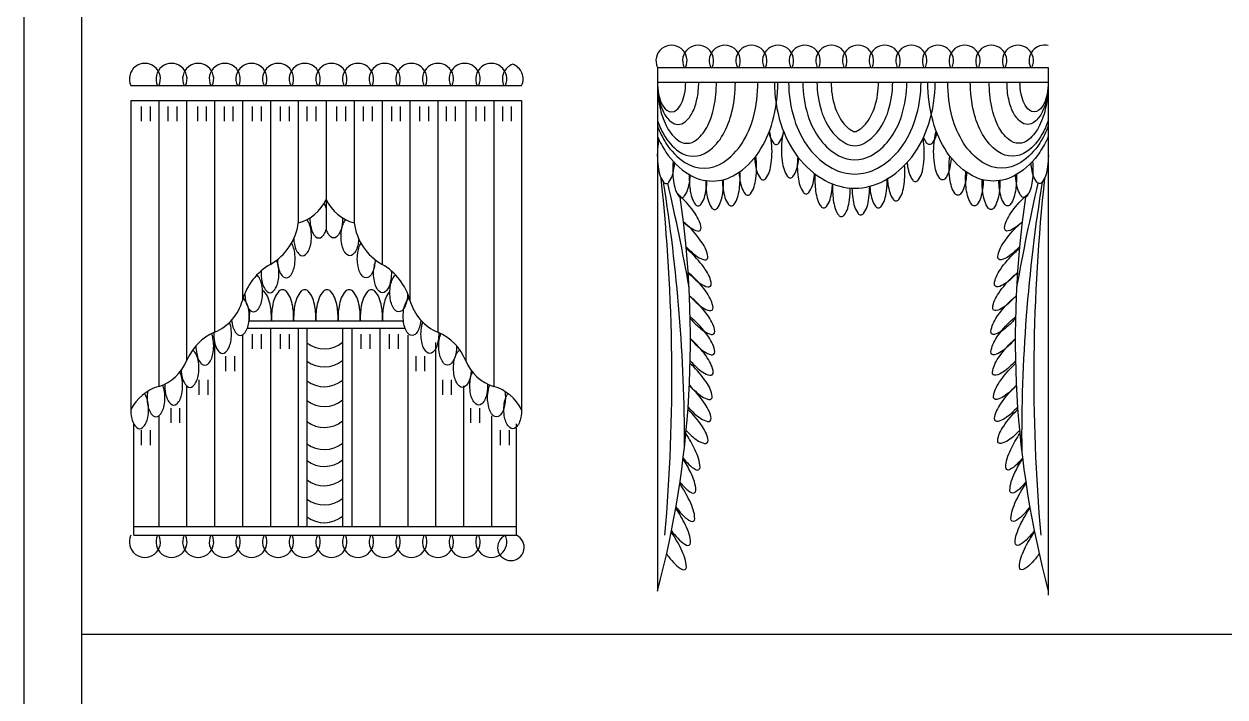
# Model space of a CAD drawing. Header units: inches. Extents: x 10 to 52.5, y 12.6 to 37.4.
# Drawn here: x 31.53 to 38.59, y 16.53 to 20.49 of the extents above; entities that cross this region are included whole.
import ezdxf

# ---------------------------------------------------------------- set-up
doc = ezdxf.new("R2010")
doc.units = ezdxf.units.IN
doc.header["$MEASUREMENT"] = 0
for name, color, linetype in [('02', 2, 'Continuous'), ('4', 4, 'Continuous'), ('kadrbm', 4, 'Continuous')]:
    doc.layers.add(name, color=color, linetype=linetype)

# ---------------------------------------------------------------- blocks, each defined once
blk = doc.blocks.new('kadrbm')
at = {"layer": 'kadrbm', "color": 4}
blk.add_lwpolyline([(0, 0), (0, 24.7972), (21, 24.7972), (21, 0), (0, 0)], close=True, dxfattribs=at)
blk.add_lwpolyline([(20.6631, 0.3257), (20.6631, 24.4603), (0.3369, 24.4603), (0.3369, 0.3257), (20.6631, 0.3257)], dxfattribs=at)

msp = doc.modelspace()

# ---------------------------------------------------------------- linework, layer by layer
at = {"layer": '02'}
for p, q in [((35.2495, 20.1471), (37.5467, 20.1471)), ((32.2152, 20.0051), (32.2152, 19.9182)), ((32.2674, 20.0051), (32.2674, 19.9182)), ((32.3184, 20.0399), (32.3184, 18.3585)), ((32.3718, 20.0051), (32.3718, 19.9182)), ((32.424, 20.0051), (32.424, 19.9182)), ((32.4824, 20.0399), (32.4824, 18.5092)), ((32.5458, 20.0051), (32.5458, 19.9182)), ((32.598, 20.0051), (32.598, 19.9182)), ((32.6465, 20.0399), (32.6465, 18.6767)), ((32.7025, 20.0051), (32.7025, 19.9182)), ((32.7547, 20.0051), (32.7547, 19.9182)), ((32.8106, 20.0399), (32.8106, 18.8643)), ((32.8678, 20.0051), (32.8678, 19.9182)), ((32.92, 20.0051), (32.92, 19.9182)), ((32.9747, 20.0399), (32.9747, 19.0762)), ((33.0331, 20.0051), (33.0331, 19.9182)), ((33.0853, 20.0051), (33.0853, 19.9182)), ((33.1388, 20.0399), (33.1388, 19.3194)), ((33.1897, 20.0051), (33.1897, 19.9182)), ((33.242, 20.0051), (33.242, 19.9182)), ((33.3029, 20.0399), (33.3029, 19.2813)), ((33.3638, 20.0051), (33.3638, 19.9182)), ((33.416, 20.0051), (33.416, 19.9182)), ((33.467, 20.0399), (33.467, 19.3194)), ((33.5204, 20.0051), (33.5204, 19.9182)), ((33.5726, 20.0051), (33.5726, 19.9182)), ((33.631, 20.0399), (33.631, 19.0762)), ((33.6857, 20.0051), (33.6857, 19.9182)), ((33.7379, 20.0051), (33.7379, 19.9182)), ((33.7951, 20.0399), (33.7951, 18.8643)), ((33.8511, 20.0051), (33.8511, 19.9182)), ((33.9033, 20.0051), (33.9033, 19.9182)), ((33.9592, 20.0399), (33.9592, 18.6767)), ((34.0077, 20.0051), (34.0077, 19.9182)), ((34.0599, 20.0051), (34.0599, 19.9182)), ((34.1233, 20.0399), (34.1233, 18.5092)), ((34.1817, 20.0051), (34.1817, 19.9182)), ((34.2339, 20.0051), (34.2339, 19.9182)), ((34.2874, 20.0399), (34.2874, 18.3585)), ((34.3383, 20.0051), (34.3383, 19.9182)), ((34.3906, 20.0051), (34.3906, 19.9182)), ((32.849, 18.7443), (33.7567, 18.7443)), ((32.8106, 18.6605), (32.8106, 17.5356)), ((32.8394, 18.7008), (33.7663, 18.7008)), ((32.8678, 18.666), (32.8678, 18.579)), ((32.92, 18.666), (32.92, 18.579)), ((32.9747, 18.7008), (32.9747, 17.5356)), ((33.0331, 18.666), (33.0331, 18.579)), ((33.0853, 18.666), (33.0853, 18.579)), ((33.1388, 18.7008), (33.1388, 17.5356)), ((33.1897, 18.7008), (33.1897, 17.5356)), ((33.3986, 18.7008), (33.3986, 17.5356)), ((33.4538, 18.7008), (33.4538, 17.5356)), ((33.5072, 18.666), (33.5072, 18.579)), ((33.5594, 18.666), (33.5594, 18.579)), ((33.6179, 18.7008), (33.6179, 17.5356)), ((33.6726, 18.666), (33.6726, 18.579)), ((33.7248, 18.666), (33.7248, 18.579)), ((33.7819, 18.6605), (33.7819, 17.5356)), ((32.6465, 18.617), (32.6465, 17.5356)), ((33.946, 18.617), (33.946, 17.5356)), ((32.7112, 18.5356), (32.7112, 18.4486)), ((32.7634, 18.5356), (32.7634, 18.4486)), ((33.8292, 18.5356), (33.8292, 18.4486)), ((33.8814, 18.5356), (33.8814, 18.4486)), ((32.4824, 18.362), (32.4824, 17.5356)), ((32.5545, 18.3964), (32.5545, 18.3095)), ((32.6067, 18.3964), (32.6067, 18.3095)), ((33.9858, 18.3964), (33.9858, 18.3095)), ((34.038, 18.3964), (34.038, 18.3095)), ((34.1101, 18.362), (34.1101, 17.5356)), ((32.3892, 18.2312), (32.3892, 18.1443)), ((32.4414, 18.2312), (32.4414, 18.1443)), ((34.1511, 18.2312), (34.1511, 18.1443)), ((34.2033, 18.2312), (34.2033, 18.1443)), ((32.3184, 18.1847), (32.3184, 17.5356)), ((34.2742, 18.1847), (34.2742, 17.5356)), ((32.2152, 18.1008), (32.2152, 18.0138)), ((32.2674, 18.1008), (32.2674, 18.0138)), ((34.3252, 18.1008), (34.3252, 18.0138)), ((34.3774, 18.1008), (34.3774, 18.0138))]:
    msp.add_line(p, q, dxfattribs=at)
for points in [[(35.2495, 20.1471, 0.048514), (35.2564, 20.0761, 0.062279), (35.2738, 20.0232, 0.102859), (35.3048, 19.9823, 0.375321), (35.3604, 19.9823, 0.102859), (35.3914, 20.0232, 0.062279), (35.4088, 20.0761, 0.048514), (35.4157, 20.1471, 0.048514)], [(35.2495, 20.1471, 0.049982), (35.2596, 20.0466, 0.063805), (35.285, 19.9716, 0.103658), (35.3299, 19.9139, 0.366731), (35.4117, 19.9139, 0.103658), (35.4566, 19.9716, 0.063805), (35.4821, 20.0466, 0.049982), (35.4922, 20.1471, 0.049982)], [(35.2495, 20.1471, 0.049381), (35.2639, 20.0016, 0.063184), (35.3003, 19.8931, 0.103343), (35.3647, 19.8094, 0.370208), (35.4813, 19.8094, 0.103343), (35.5456, 19.8931, 0.063184), (35.582, 20.0016, 0.049381), (35.5964, 20.1471, 0.049381)], [(35.2495, 19.9211, 0.044305), (35.2864, 19.8395, 0.106355), (35.3751, 19.7395, 0.32769), (35.5467, 19.7395, 0.106355), (35.6354, 19.8395, 0.071141), (35.6874, 19.973, 0.056897), (35.7076, 20.1471, 0.057453)], [(35.2495, 19.8898, 0.051848), (35.2998, 19.7884, 0.107163), (35.4109, 19.6756, 0.298231), (35.636, 19.6756, 0.107163), (35.7471, 19.7884, 0.077103), (35.814, 19.9423, 0.065831), (35.8397, 20.1471, 0.077103)], [(36.0204, 20.1471, 0.075473), (36.0542, 19.9276, 0.086206), (36.1419, 19.7573, 0.105944), (36.2761, 19.6415, 0.255866), (36.5434, 19.6415, 0.105944), (36.6775, 19.7573, 0.086206), (36.7652, 19.9276, 0.075473), (36.7991, 20.1471, 0.076056)], [(36.1037, 20.1471, 0.0754), (36.1337, 19.9525, 0.086206), (36.2084, 19.8075, 0.105944), (36.3161, 19.7146, 0.255866), (36.5034, 19.7146, 0.105944), (36.6111, 19.8075, 0.086206), (36.6857, 19.9525, 0.0754), (36.7158, 20.1471, 0.076056)], [(36.187, 20.1471, 0.075304), (36.2132, 19.9774, 0.086206), (36.2748, 19.8578, 0.105944), (36.3561, 19.7876, 0.255866), (36.4634, 19.7876, 0.105944), (36.5446, 19.8578, 0.086206), (36.6062, 19.9774, 0.075304), (36.6325, 20.1471, 0.076056)], [(36.2703, 20.1471, 0.075176), (36.2927, 20.0023, 0.086206), (36.3413, 19.908, 0.105944), (36.3961, 19.8607, 0.255866), (36.4233, 19.8607, 0.105944), (36.4782, 19.908, 0.086206), (36.5267, 20.0023, 0.075176), (36.5491, 20.1471, 0.076056)], [(37.5467, 19.8898, -0.051848), (37.4964, 19.7884, -0.107163), (37.3853, 19.6756, -0.298231), (37.1602, 19.6756, -0.107163), (37.0491, 19.7884, -0.077103), (36.9822, 19.9423, -0.065831), (36.9565, 20.1471, -0.077103)], [(37.5467, 19.9211, -0.044305), (37.5098, 19.8395, -0.106355), (37.4211, 19.7395, -0.32769), (37.2495, 19.7395, -0.106355), (37.1608, 19.8395, -0.071141), (37.1088, 19.973, -0.056897), (37.0885, 20.1471, -0.057453)], [(37.5467, 20.1471, -0.049381), (37.5323, 20.0016, -0.063184), (37.4959, 19.8931, -0.103343), (37.4315, 19.8094, -0.370208), (37.3149, 19.8094, -0.103343), (37.2506, 19.8931, -0.063184), (37.2142, 20.0016, -0.049381), (37.1998, 20.1471, -0.049381)], [(37.5467, 20.1471, -0.049982), (37.5366, 20.0466, -0.063805), (37.5112, 19.9716, -0.103658), (37.4663, 19.9139, -0.366731), (37.3845, 19.9139, -0.103658), (37.3396, 19.9716, -0.063805), (37.3141, 20.0466, -0.049982), (37.304, 20.1471, -0.049982)], [(37.5467, 20.1471, -0.048514), (37.5398, 20.0761, -0.062279), (37.5224, 20.0232, -0.102859), (37.4914, 19.9823, -0.375321), (37.4358, 19.9823, -0.102859), (37.4048, 20.0232, -0.062279), (37.3874, 20.0761, -0.048514), (37.3805, 20.1471, -0.048514)], [(35.8201, 19.7026, 0.015001), (35.8233, 19.6709, 0.043613), (35.8341, 19.6214, 0.086133), (35.8552, 19.5804, 0.497877), (35.8868, 19.5804, 0.086133), (35.9079, 19.6214, 0.043613), (35.9187, 19.6709, 0.064527), (35.9187, 19.8076, 0.043613), (35.9079, 19.857, 0.002234), (35.9075, 19.8582, 0.235171)], [(35.9048, 19.8512, 0.019147), (35.9106, 19.8297, 0.086133), (35.9317, 19.7887, 0.497877), (35.9633, 19.7887, 0.086133), (35.9843, 19.8297, 0.023531), (35.9913, 19.8561, 0.03223)], [(35.9904, 19.8582, 0.034235), (35.9826, 19.8192, 0.064527), (35.9826, 19.6825)], [(36.8914, 19.8512, -0.019147), (36.8856, 19.8297, -0.086133), (36.8645, 19.7887, -0.497877), (36.8329, 19.7887, -0.07366), (36.814, 19.8234, -0.043613)], [(36.9761, 19.7026, -0.015001), (36.9729, 19.6709, -0.043613), (36.962, 19.6214, -0.086133), (36.941, 19.5804, -0.497877), (36.9094, 19.5804, -0.086133), (36.8883, 19.6214, -0.043613), (36.8775, 19.6709, -0.064527), (36.8775, 19.8076, -0.043613), (36.8883, 19.857, -0.002234), (36.8887, 19.8582, -0.235171)], [(35.2573, 19.8103, 0.020595), (35.2533, 19.7867, 0.064527), (35.2533, 19.65)], [(36.7169, 19.6742, 0.005874), (36.7184, 19.6618, 0.043613), (36.7292, 19.6123, 0.086133), (36.7503, 19.5714, 0.497877), (36.7819, 19.5714, 0.086133), (36.803, 19.6123, 0.043613), (36.8138, 19.6618, 0.064527), (36.8138, 19.7985, 0.015889), (36.8109, 19.8167, 0.086133)], [(35.7294, 19.6179, 0.017618), (35.7329, 19.5806, 0.043613), (35.7438, 19.5311, 0.086133), (35.7648, 19.4902, 0.497877), (35.7964, 19.4902, 0.086133), (35.8175, 19.5311, 0.043613), (35.8284, 19.5806, 0.062826), (35.8288, 19.7137, 0.043613)], [(35.9826, 19.6825, 0.043613), (35.9935, 19.633, 0.086133), (36.0146, 19.5921, 0.497877), (36.0462, 19.5921, 0.086133), (36.0672, 19.633, 0.043613), (36.0781, 19.6825, 0.008716), (36.0802, 19.7009, 0.03223)], [(36.074, 19.709, 0.056436), (36.0759, 19.5893)], [(37.0668, 19.6179, -0.017618), (37.0633, 19.5806, -0.043613), (37.0524, 19.5311, -0.086133), (37.0314, 19.4902, -0.497877), (36.9997, 19.4902, -0.086133), (36.9787, 19.5311, -0.043613), (36.9678, 19.5806, -0.062826), (36.9674, 19.7137, -0.043613)], [(37.5473, 19.7184, -0.03223), (37.5429, 19.65, -0.043613), (37.532, 19.6005, -0.086133), (37.511, 19.5596, -0.497877), (37.4794, 19.5596, -0.086133), (37.4583, 19.6005, -0.043613), (37.4475, 19.65, -0.010431), (37.4451, 19.6721, -0.03223)], [(35.2533, 19.65, 0.043613), (35.2641, 19.6005, 0.086133), (35.2852, 19.5596, 0.497877), (35.3168, 19.5596, 0.086133), (35.3379, 19.6005, 0.043613), (35.3487, 19.65, 0.010431), (35.3511, 19.6721, 0.03223)], [(35.3413, 19.6825, 0.054587), (35.3436, 19.5667)], [(36.6013, 19.5787, 0.014533), (36.6044, 19.5479, 0.043613), (36.6153, 19.4985, 0.086133), (36.6363, 19.4575, 0.497877), (36.6679, 19.4575, 0.086133), (36.689, 19.4985, 0.043613), (36.6998, 19.5479, 0.052294), (36.7025, 19.6588, 0.043613)], [(37.4548, 19.6825, -0.054587), (37.4525, 19.5667, -0.043613), (37.4417, 19.5172, -0.086133), (37.4206, 19.4763, -0.497877), (37.389, 19.4763, -0.086133), (37.3679, 19.5172, -0.043613), (37.3571, 19.5667, -0.015815), (37.3538, 19.6002, -0.03223)], [(35.3436, 19.5667, 0.043613), (35.3545, 19.5172, 0.086133), (35.3756, 19.4763, 0.497877), (35.4072, 19.4763, 0.086133), (35.4282, 19.5172, 0.043613), (35.4391, 19.5667, 0.015815), (35.4424, 19.6002, 0.03223)], [(35.4368, 19.6034, 0.04023), (35.441, 19.5181)], [(35.441, 19.5181, 0.043613), (35.4518, 19.4686, 0.086133), (35.4729, 19.4277, 0.497877), (35.5045, 19.4277, 0.086133), (35.5255, 19.4686, 0.043613), (35.5364, 19.5181, 0.023334), (35.5405, 19.5676, 0.03223)], [(35.5339, 19.5684, 0.033555), (35.5383, 19.4973)], [(35.5383, 19.4973, 0.043613), (35.5491, 19.4478, 0.086133), (35.5702, 19.4069, 0.497877), (35.6018, 19.4069, 0.086133), (35.6229, 19.4478, 0.043613), (35.6337, 19.4973, 0.036221), (35.6381, 19.5741, 0.043613)], [(35.6314, 19.5725, 0.02564), (35.6356, 19.5181, 0.043613), (35.6465, 19.4686, 0.086133), (35.6675, 19.4277, 0.497877), (35.6991, 19.4277, 0.086133), (35.7202, 19.4686, 0.043613), (35.731, 19.5181, 0.048683), (35.7343, 19.6214, 0.043613)], [(36.0759, 19.5893, 0.043613), (36.0868, 19.5399, 0.086133), (36.1078, 19.4989, 0.497877), (36.1394, 19.4989, 0.086133), (36.1605, 19.5399, 0.043613), (36.1714, 19.5893, 0.009248), (36.1735, 19.6089, 0.03223)], [(36.1761, 19.607, 0.047341), (36.1795, 19.5065)], [(36.4979, 19.5349, 0.013393), (36.5008, 19.5065, 0.043613), (36.5116, 19.4571, 0.086133), (36.5327, 19.4161, 0.497877), (36.5643, 19.4161, 0.086133), (36.5854, 19.4571, 0.043613), (36.5962, 19.5065, 0.033825), (36.6006, 19.5783, 0.043613)], [(37.1648, 19.5725, -0.02564), (37.1606, 19.5181, -0.043613), (37.1497, 19.4686, -0.086133), (37.1287, 19.4277, -0.497877), (37.0971, 19.4277, -0.086133), (37.076, 19.4686, -0.043613), (37.0651, 19.5181, -0.048684), (37.0619, 19.6214, -0.043613)], [(37.2623, 19.5684, -0.033555), (37.2579, 19.4973, -0.043613), (37.247, 19.4478, -0.086133), (37.226, 19.4069, -0.497877), (37.1944, 19.4069, -0.086133), (37.1733, 19.4478, -0.043613), (37.1625, 19.4973, -0.036221), (37.1581, 19.5741, -0.043613)], [(37.3594, 19.6034, -0.04023), (37.3552, 19.5181, -0.043613), (37.3444, 19.4686, -0.086133), (37.3233, 19.4277, -0.497877), (37.2917, 19.4277, -0.086133), (37.2706, 19.4686, -0.043613), (37.2598, 19.5181, -0.023334), (37.2557, 19.5676, -0.03223)], [(35.4022, 19.3249, 0.003061), (35.4072, 19.3202, 0.040232), (35.4454, 19.2903, 0.081681), (35.4856, 19.2723, 0.524356), (35.5064, 19.2901, 0.081681), (35.4948, 19.3326, 0.040232), (35.4711, 19.3749, 0.059103), (35.3853, 19.4751, 0.021704), (35.3653, 19.492, 0.081681)], [(36.1795, 19.5065, 0.043613), (36.1904, 19.4571, 0.086133), (36.2114, 19.4161, 0.497877), (36.2431, 19.4161, 0.086133), (36.2641, 19.4571, 0.043613), (36.275, 19.5065, 0.019825), (36.2787, 19.5485, 0.03223)], [(36.2793, 19.5483, 0.044078), (36.2832, 19.4548)], [(36.2832, 19.4548, 0.043613), (36.294, 19.4053, 0.086133), (36.3151, 19.3644, 0.497877), (36.3467, 19.3644, 0.086133), (36.3677, 19.4053, 0.043613), (36.3786, 19.4548, 0.033088), (36.383, 19.525, 0.043613)], [(36.3928, 19.5244, 0.027939), (36.3971, 19.4651, 0.043613), (36.408, 19.4157, 0.086133), (36.4291, 19.3747, 0.497877), (36.4607, 19.3747, 0.086133), (36.4817, 19.4157, 0.043613), (36.4926, 19.4651, 0.03223), (36.497, 19.5347, 0.043613)], [(37.394, 19.3249, -0.003061), (37.389, 19.3202, -0.040232), (37.3508, 19.2903, -0.081681), (37.3106, 19.2723, -0.524356), (37.2898, 19.2901, -0.081681), (37.3014, 19.3326, -0.040232), (37.3251, 19.3749, -0.059103), (37.4108, 19.4751, -0.021704), (37.4309, 19.492, -0.081681)], [(33.3029, 19.4072, 0.030908), (33.2963, 19.4242, 0.03629), (33.2906, 19.4345, 0.184832)], [(33.2072, 19.3497, 0.052888), (33.2115, 19.2984)], [(33.3985, 19.3497, -0.052889), (33.3942, 19.2984, -0.060986), (33.3833, 19.2643, -0.102117), (33.3637, 19.2379, -0.382739), (33.329, 19.2379, -0.102117), (33.3095, 19.2643, -0.030908), (33.3029, 19.2813, -0.04729)], [(33.1118, 19.2263, 0.033357), (33.1158, 19.194, 0.060986), (33.1267, 19.16, 0.102117), (33.1463, 19.1335, 0.382739), (33.181, 19.1335, 0.102117), (33.2006, 19.16, 0.060986), (33.2115, 19.194, 0.094793), (33.2115, 19.2858, 0.060986), (33.2006, 19.3198, 0.069899), (33.1883, 19.3389, 0.184832)], [(33.2115, 19.2984, 0.060986), (33.2224, 19.2643, 0.102117), (33.242, 19.2379, 0.382739), (33.2767, 19.2379, 0.102117), (33.2963, 19.2643, 0.030908), (33.3029, 19.2813, 0.04729)], [(33.4939, 19.2263, -0.033357), (33.49, 19.194, -0.060986), (33.479, 19.16, -0.102117), (33.4595, 19.1335, -0.382739), (33.4247, 19.1335, -0.102117), (33.4052, 19.16, -0.060986), (33.3942, 19.194, -0.094793), (33.3942, 19.2858, -0.060986), (33.4052, 19.3198, -0.069899), (33.4174, 19.3389, -0.184832)], [(35.4178, 19.1799, 0.018435), (35.4471, 19.1508, 0.040232), (35.4853, 19.1209, 0.081681), (35.5255, 19.1029, 0.524356), (35.5463, 19.1207, 0.081681), (35.5347, 19.1632, 0.040232), (35.511, 19.2055, 0.059103), (35.4252, 19.3057, 0.024886), (35.4022, 19.325, 0.081681)], [(37.3784, 19.1799, -0.018435), (37.3491, 19.1508, -0.040232), (37.3109, 19.1209, -0.081681), (37.2706, 19.1029, -0.524356), (37.2499, 19.1207, -0.081681), (37.2615, 19.1632, -0.040232), (37.2852, 19.2055, -0.059103), (37.3709, 19.3057, -0.024886), (37.394, 19.325, -0.081681)], [(33.0158, 19.104, 0.041625), (33.0201, 19.0636, 0.060986), (33.031, 19.0295, 0.102117), (33.0506, 19.0031, 0.382739), (33.0853, 19.0031, 0.102117), (33.1048, 19.0295, 0.060986), (33.1158, 19.0636, 0.094793), (33.1158, 19.1553, 0.060986), (33.1048, 19.1894, 0.03917), (33.0986, 19.2005, 0.184832)], [(33.59, 19.104, -0.041625), (33.5857, 19.0636, -0.060986), (33.5747, 19.0295, -0.102117), (33.5552, 19.0031, -0.382739), (33.5204, 19.0031, -0.102117), (33.5009, 19.0295, -0.060986), (33.4899, 19.0636, -0.094793), (33.4899, 19.1553, -0.060986), (33.5009, 19.1894, -0.03917), (33.5071, 19.2005, -0.184832)], [(35.4301, 19.0288, 0.023466), (35.467, 18.9914, 0.040232), (35.5052, 18.9615, 0.081681), (35.5455, 18.9435, 0.524356), (35.5662, 18.9612, 0.081681), (35.5546, 19.0038, 0.040232), (35.531, 19.0461, 0.059103), (35.4452, 19.1463, 0.02818), (35.4189, 19.1679, 0.081681)], [(37.366, 19.0288, -0.023466), (37.3291, 18.9914, -0.040232), (37.2909, 18.9615, -0.081681), (37.2507, 18.9435, -0.524356), (37.23, 18.9612, -0.081681), (37.2416, 19.0038, -0.040232), (37.2652, 19.0461, -0.059103), (37.351, 19.1463, -0.02818), (37.3773, 19.1679, -0.081681)], [(32.9243, 18.9767, 0.060986), (32.9353, 18.9426, 0.102117), (32.9548, 18.9161, 0.382739), (32.9896, 18.9161, 0.102117), (33.0091, 18.9426, 0.060986), (33.0201, 18.9767, 0.094793), (33.0201, 19.0684, 0.055935), (33.0103, 19.0998, 0.102117)], [(33.6852, 19.038, -0.063203), (33.6814, 18.9767, -0.060986), (33.6704, 18.9426, -0.102117), (33.6509, 18.9161, -0.382739), (33.6162, 18.9161, -0.102117), (33.5966, 18.9426, -0.060986), (33.5857, 18.9767, -0.094793), (33.5857, 19.0684, -0.055935), (33.5954, 19.0998, -0.102117)], [(32.8243, 18.9047, 0.042396), (32.8286, 18.8636, 0.060986), (32.8396, 18.8295, 0.102117), (32.8591, 18.8031, 0.382739), (32.8939, 18.8031, 0.102117), (32.9134, 18.8295, 0.060986), (32.9244, 18.8636, 0.094793), (32.9244, 18.9553, 0.060986), (32.9134, 18.9894, 0.095166), (32.8955, 19.0144, 0.184832)], [(32.9205, 19.038, 0.063203), (32.9243, 18.9767)], [(33.7814, 18.9047, -0.042396), (33.7771, 18.8636, -0.060986), (33.7662, 18.8295, -0.102117), (33.7466, 18.8031, -0.382739), (33.7119, 18.8031, -0.102117), (33.6923, 18.8295, -0.060986), (33.6814, 18.8636, -0.094793), (33.6814, 18.9553, -0.060986), (33.6923, 18.9894, -0.095166), (33.7102, 19.0144, -0.184832)], [(35.4379, 18.8918, 0.024974), (35.477, 18.8519, 0.040232), (35.5152, 18.822, 0.081681), (35.5555, 18.804, 0.524356), (35.5762, 18.8217, 0.081681), (35.5646, 18.8643, 0.040232), (35.5409, 18.9066, 0.059103), (35.4552, 19.0068, 0.026811), (35.4302, 19.0274, 0.081681)], [(37.3583, 18.8918, -0.024974), (37.3192, 18.8519, -0.040232), (37.281, 18.822, -0.081681), (37.2407, 18.804, -0.524356), (37.22, 18.8217, -0.081681), (37.2316, 18.8643, -0.040232), (37.2552, 18.9066, -0.059103), (37.341, 19.0068, -0.026811), (37.3659, 19.0274, -0.081681)], [(32.9805, 18.7443, 0.051009), (32.9754, 18.829, 0.053554), (32.9618, 18.8785, 0.096667), (32.9366, 18.9179, 0.089648), (32.9283, 18.924, 0.205088)], [(33.1111, 18.7443, 0.051009), (33.106, 18.829, 0.053554), (33.0923, 18.8785, 0.096667), (33.0671, 18.9179, 0.428186), (33.0252, 18.9179, 0.096667), (33, 18.8785, 0.053554), (32.9864, 18.829, 0.051009), (32.9813, 18.7443)], [(33.2416, 18.7443, 0.051009), (33.2365, 18.829, 0.053554), (33.2228, 18.8785, 0.096667), (33.1976, 18.9179, 0.428186), (33.1558, 18.9179, 0.096667), (33.1305, 18.8785, 0.053554), (33.1169, 18.829, 0.051009), (33.1118, 18.7443)], [(33.3721, 18.7443, 0.051009), (33.367, 18.829, 0.053554), (33.3534, 18.8785, 0.096667), (33.3282, 18.9179, 0.428186), (33.2863, 18.9179, 0.096667), (33.2611, 18.8785, 0.053554), (33.2474, 18.829, 0.051009), (33.2423, 18.7443)], [(33.5026, 18.7443, 0.051009), (33.4975, 18.829, 0.053554), (33.4839, 18.8785, 0.096667), (33.4587, 18.9179, 0.428186), (33.4168, 18.9179, 0.096667), (33.3916, 18.8785, 0.053554), (33.378, 18.829, 0.051009), (33.3728, 18.7443)], [(33.6332, 18.7443, 0.051009), (33.628, 18.829, 0.053554), (33.6144, 18.8785, 0.096667), (33.5892, 18.9179, 0.428186), (33.5473, 18.9179, 0.096667), (33.5221, 18.8785, 0.053554), (33.5085, 18.829, 0.051009), (33.5034, 18.7443)], [(33.6772, 18.9172, 0.09457), (33.6526, 18.8785, 0.053554), (33.639, 18.829, 0.051009), (33.6339, 18.7443)], [(32.747, 18.748, 0.024357), (32.7503, 18.7245, 0.060986), (32.7613, 18.6904, 0.102117), (32.7808, 18.664, 0.382739), (32.8155, 18.664, 0.102117), (32.8351, 18.6904, 0.060986), (32.846, 18.7245, 0.094793), (32.846, 18.8162, 0.060986), (32.8351, 18.8503, 0.102117), (32.8155, 18.8767, 0.012839), (32.8145, 18.8776, 0.184832)], [(33.8587, 18.748, -0.024357), (33.8554, 18.7245, -0.060986), (33.8445, 18.6904, -0.102117), (33.8249, 18.664, -0.382739), (33.7902, 18.664, -0.102117), (33.7706, 18.6904, -0.060986), (33.7597, 18.7245, -0.094793), (33.7597, 18.8162, -0.060986), (33.7706, 18.8503, -0.102117), (33.7902, 18.8767, -0.012839), (33.7912, 18.8776, -0.184832)], [(35.4422, 18.7587, 0.028779), (35.487, 18.7124, 0.040232), (35.5252, 18.6825, 0.081681), (35.5654, 18.6645, 0.524356), (35.5862, 18.6822, 0.081681), (35.5746, 18.7248, 0.040232), (35.5509, 18.7671, 0.059103), (35.4651, 18.8673, 0.029115), (35.438, 18.8895, 0.081681)], [(37.3539, 18.7587, -0.028779), (37.3092, 18.7124, -0.040232), (37.271, 18.6825, -0.081681), (37.2307, 18.6645, -0.524356), (37.21, 18.6822, -0.081681), (37.2216, 18.7248, -0.040232), (37.2453, 18.7671, -0.059103), (37.331, 18.8673, -0.029115), (37.3582, 18.8895, -0.081681)], [(32.8531, 18.8091, 0.038914), (32.8507, 18.7443)], [(32.6459, 18.6201, 0.060986), (32.6568, 18.5861, 0.102117), (32.6764, 18.5596, 0.382739), (32.7111, 18.5596, 0.102117), (32.7307, 18.5861, 0.060986), (32.7416, 18.6201, 0.094793), (32.7416, 18.7119, 0.041827), (32.735, 18.7355, 0.102117)], [(33.964, 18.6746, -0.056166), (33.9598, 18.6201, -0.060986), (33.9489, 18.5861, -0.102117), (33.9293, 18.5596, -0.382739), (33.8946, 18.5596, -0.102117), (33.8751, 18.5861, -0.060986), (33.8641, 18.6201, -0.094793), (33.8641, 18.7119, -0.041827), (33.8707, 18.7355, -0.102117)], [(35.4435, 18.6376, 0.027892), (35.487, 18.5928, 0.040232), (35.5252, 18.5629, 0.081681), (35.5654, 18.5449, 0.524356), (35.5862, 18.5626, 0.081681), (35.5746, 18.6052, 0.040232), (35.5509, 18.6475, 0.059103), (35.4651, 18.7477, 0.024899), (35.4421, 18.7669, 0.081681)], [(37.3526, 18.6376, -0.027892), (37.3092, 18.5928, -0.040232), (37.271, 18.5629, -0.081681), (37.2307, 18.5449, -0.524356), (37.21, 18.5626, -0.081681), (37.2216, 18.6052, -0.040232), (37.2453, 18.6475, -0.059103), (37.331, 18.7477, -0.024899), (37.3541, 18.7669, -0.081681)], [(32.5415, 18.5506, 0.060986), (32.5524, 18.5165, 0.102117), (32.572, 18.49, 0.382739), (32.6067, 18.49, 0.102117), (32.6263, 18.5165, 0.060986), (32.6372, 18.5506, 0.094793), (32.6372, 18.6423, 0.047142), (32.6295, 18.6689, 0.102117)], [(32.6417, 18.6746, 0.056166), (32.6459, 18.6201)], [(34.0686, 18.5982, -0.049063), (34.0643, 18.5506, -0.060986), (34.0533, 18.5165, -0.102117), (34.0338, 18.49, -0.382739), (33.999, 18.49, -0.102117), (33.9795, 18.5165, -0.060986), (33.9685, 18.5506, -0.094793), (33.9685, 18.6423, -0.047142), (33.9763, 18.6689, -0.102117)], [(35.4421, 18.5087, 0.023185), (35.4786, 18.4718, 0.040232), (35.5168, 18.4419, 0.081681), (35.557, 18.4239, 0.524356), (35.5778, 18.4416, 0.081681), (35.5662, 18.4842, 0.040232), (35.5425, 18.5265, 0.059103), (35.4567, 18.6267, 0.014493), (35.4435, 18.6382, 0.081681)], [(37.3541, 18.5087, -0.023185), (37.3176, 18.4718, -0.040232), (37.2794, 18.4419, -0.081681), (37.2391, 18.4239, -0.524356), (37.2184, 18.4416, -0.081681), (37.23, 18.4842, -0.040232), (37.2537, 18.5265, -0.059103), (37.3394, 18.6267, -0.014493), (37.3526, 18.6382, -0.081681)], [(32.4505, 18.4517, 0.032642), (32.4545, 18.4201, 0.060986), (32.4654, 18.3861, 0.102117), (32.485, 18.3596, 0.382739), (32.5197, 18.3596, 0.102117), (32.5392, 18.3861, 0.060986), (32.5502, 18.4201, 0.094793), (32.5502, 18.5119, 0.060986), (32.5392, 18.5459, 0.102117), (32.5197, 18.5724, 0.023336), (32.5178, 18.5739, 0.184832)], [(32.5371, 18.5982, 0.049063), (32.5415, 18.5506)], [(34.1552, 18.4517, -0.032642), (34.1513, 18.4201, -0.060986), (34.1403, 18.3861, -0.102117), (34.1208, 18.3596, -0.382739), (34.086, 18.3596, -0.102117), (34.0665, 18.3861, -0.060986), (34.0555, 18.4201, -0.094793), (34.0555, 18.5119, -0.060986), (34.0665, 18.5459, -0.102117), (34.086, 18.5724, -0.023336), (34.0879, 18.5739, -0.184832)], [(32.3587, 18.3158, 0.060986), (32.3697, 18.2817, 0.102117), (32.3892, 18.2553, 0.382739), (32.424, 18.2553, 0.102117), (32.4435, 18.2817, 0.060986), (32.4545, 18.3158, 0.094793), (32.4545, 18.4075, 0.060986), (32.4435, 18.4416, 0.002307), (32.4432, 18.4423, 0.184832)], [(34.2511, 18.3726, -0.058503), (34.247, 18.3158, -0.060986), (34.236, 18.2817, -0.102117), (34.2165, 18.2553, -0.382739), (34.1817, 18.2553, -0.102117), (34.1622, 18.2817, -0.060986), (34.1513, 18.3158, -0.094793), (34.1513, 18.4075, -0.060986), (34.1622, 18.4416, -0.002307), (34.1625, 18.4423, -0.184832)], [(35.4371, 18.3654, 0.022384), (35.4724, 18.3298, 0.040232), (35.5106, 18.2999, 0.081681), (35.5509, 18.2819, 0.524356), (35.5716, 18.2997, 0.081681), (35.56, 18.3422, 0.040232), (35.5363, 18.3846, 0.059103), (35.4506, 18.4847, 0.009771), (35.4417, 18.4926, 0.081681)], [(37.359, 18.3654, -0.022384), (37.3238, 18.3298, -0.040232), (37.2856, 18.2999, -0.081681), (37.2453, 18.2819, -0.524356), (37.2246, 18.2997, -0.081681), (37.2362, 18.3422, -0.040232), (37.2599, 18.3846, -0.059103), (37.3456, 18.4847, -0.009771), (37.3544, 18.4926, -0.081681)], [(32.2543, 18.2462, 0.060986), (32.2653, 18.2122, 0.102117), (32.2848, 18.1857, 0.382739), (32.3196, 18.1857, 0.102117), (32.3391, 18.2122, 0.060986), (32.3501, 18.2462, 0.094793), (32.3501, 18.338, 0.051123), (32.3414, 18.3667, 0.102117)], [(32.3546, 18.3726, 0.058503), (32.3587, 18.3158)], [(34.353, 18.3289, -0.085297), (34.3514, 18.2462, -0.060986), (34.3405, 18.2122, -0.102117), (34.3209, 18.1857, -0.382739), (34.2862, 18.1857, -0.102117), (34.2666, 18.2122, -0.060986), (34.2557, 18.2462, -0.094793), (34.2557, 18.338, -0.051123), (34.2643, 18.3667, -0.102117)], [(35.4296, 18.2372, 0.023256), (35.4662, 18.2002, 0.040232), (35.5044, 18.1703, 0.081681), (35.5447, 18.1523, 0.524356), (35.5654, 18.1701, 0.081681), (35.5538, 18.2126, 0.040232), (35.5301, 18.255, 0.059103), (35.4444, 18.3551, 0.008233), (35.437, 18.3617, 0.081681)], [(37.3665, 18.2372, -0.023256), (37.3299, 18.2002, -0.040232), (37.2917, 18.1703, -0.081681), (37.2515, 18.1523, -0.524356), (37.2308, 18.1701, -0.081681), (37.2424, 18.2126, -0.040232), (37.266, 18.255, -0.059103), (37.3518, 18.3551, -0.008233), (37.3592, 18.3617, -0.081681)], [(32.1543, 18.2225, 0.04729), (32.1586, 18.1767, 0.060986), (32.1696, 18.1426, 0.102117), (32.1891, 18.1161, 0.382739), (32.2238, 18.1161, 0.102117), (32.2434, 18.1426, 0.060986), (32.2543, 18.1767, 0.094793), (32.2543, 18.2684, 0.060986), (32.2434, 18.3025, 0.051295), (32.2349, 18.3168, 0.184832)], [(32.2528, 18.3289, 0.085297), (32.2543, 18.2462)], [(34.4515, 18.2225, -0.04729), (34.4471, 18.1767, -0.060986), (34.4362, 18.1426, -0.102117), (34.4166, 18.1161, -0.382739), (34.3819, 18.1161, -0.102117), (34.3623, 18.1426, -0.060986), (34.3514, 18.1767, -0.094793), (34.3514, 18.2684, -0.060986), (34.3623, 18.3025, -0.051295), (34.3708, 18.3168, -0.184832)], [(35.4184, 18.0997, 0.018435), (35.4477, 18.0706, 0.040232), (35.4859, 18.0407, 0.081681), (35.5261, 18.0227, 0.524356), (35.5469, 18.0405, 0.081681), (35.5353, 18.083, 0.040232), (35.5116, 18.1253, 0.057399), (35.4286, 18.2229, 0.040232)], [(37.3778, 18.0997, -0.018435), (37.3485, 18.0706, -0.040232), (37.3103, 18.0407, -0.081681), (37.27, 18.0227, -0.524356), (37.2493, 18.0405, -0.081681), (37.2609, 18.083, -0.040232), (37.2846, 18.1253, -0.057399), (37.3675, 18.2229, -0.040232)], [(35.4008, 17.9373, 0.030809), (35.4346, 17.8996, 0.07389), (35.4768, 17.8688, 0.568721), (35.4998, 17.883, 0.07389), (35.4914, 17.9345, 0.03498), (35.4701, 17.9878, 0.034776), (35.4167, 18.0814, 0.03498)], [(37.3953, 17.9373, -0.030809), (37.3616, 17.8996, -0.07389), (37.3194, 17.8688, -0.568721), (37.2964, 17.883, -0.07389), (37.3048, 17.9345, -0.03498), (37.326, 17.9878, -0.034776), (37.3795, 18.0814, -0.03498)], [(35.3816, 17.7948, 0.025539), (35.4099, 17.7639, 0.07389), (35.4521, 17.733, 0.568721), (35.4751, 17.7472, 0.07389), (35.4667, 17.7988, 0.03498), (35.4454, 17.8521, 0.029852), (35.4003, 17.9329, 0.03498)], [(37.4146, 17.7948, -0.025539), (37.3863, 17.7639, -0.07389), (37.3441, 17.733, -0.568721), (37.3211, 17.7472, -0.07389), (37.3295, 17.7988, -0.03498), (37.3508, 17.8521, -0.029852), (37.3959, 17.9329, -0.03498)], [(35.3583, 17.6502, 0.004005), (35.3657, 17.6403, 0.03498), (35.4037, 17.5972, 0.07389), (35.4459, 17.5664, 0.568721), (35.4689, 17.5806, 0.07389), (35.4605, 17.6321, 0.03498), (35.4392, 17.6854, 0.037869), (35.3804, 17.787, 0.03498)], [(37.4379, 17.6502, -0.004005), (37.4304, 17.6403, -0.03498), (37.3925, 17.5972, -0.07389), (37.3503, 17.5664, -0.568721), (37.3273, 17.5806, -0.07389), (37.3357, 17.6321, -0.03498), (37.3569, 17.6854, -0.037869), (37.4158, 17.787, -0.03498)], [(35.3321, 17.5102, 0.004796), (35.341, 17.4983, 0.03498), (35.379, 17.4553, 0.07389), (35.4212, 17.4245, 0.568721), (35.4442, 17.4386, 0.07389), (35.4358, 17.4902, 0.03498), (35.4145, 17.5435, 0.037103), (35.357, 17.6431, 0.03498)], [(37.4641, 17.5102, -0.004796), (37.4552, 17.4983, -0.03498), (37.4172, 17.4553, -0.07389), (37.375, 17.4245, -0.568721), (37.352, 17.4386, -0.07389), (37.3604, 17.4902, -0.03498), (37.3817, 17.5435, -0.037103), (37.4392, 17.6431, -0.03498)], [(35.3032, 17.3741, 0.007102), (35.3163, 17.3564, 0.03498), (35.3543, 17.3133, 0.07389), (35.3965, 17.2825, 0.568721), (35.4195, 17.2967, 0.07389), (35.4111, 17.3482, 0.03498), (35.3898, 17.4015, 0.038002), (35.3307, 17.5034, 0.03498)], [(37.493, 17.3741, -0.007102), (37.4799, 17.3564, -0.03498), (37.4419, 17.3133, -0.07389), (37.3997, 17.2825, -0.568721), (37.3767, 17.2967, -0.07389), (37.3851, 17.3482, -0.03498), (37.4064, 17.4015, -0.038002), (37.4654, 17.5034, -0.03498)]]:
    msp.add_lwpolyline(points, format="xyb", dxfattribs=at)
for centre, radius, start, end in [((35.3322, 20.2732), 0.0914, 334.68873, 205.31127), ((35.4888, 20.2732), 0.0914, 334.68873, 205.31127), ((35.6454, 20.2732), 0.0914, 334.68873, 205.31127), ((35.802, 20.2732), 0.0914, 334.68873, 205.31127), ((35.9587, 20.2732), 0.0914, 334.68873, 205.31127), ((36.1153, 20.2732), 0.0914, 334.68873, 205.31127), ((36.2719, 20.2732), 0.0914, 334.68873, 205.31127), ((36.4285, 20.2732), 0.0914, 334.68873, 205.31127), ((36.5852, 20.2732), 0.0914, 334.68873, 205.31127), ((36.7418, 20.2732), 0.0914, 334.68873, 205.31127), ((36.8984, 20.2732), 0.0914, 334.68873, 205.31127), ((37.0551, 20.2732), 0.0914, 334.68873, 205.31127), ((37.2117, 20.2732), 0.0914, 334.68873, 205.31127), ((37.3683, 20.2732), 0.0914, 334.68873, 205.31127), ((37.5249, 20.2732), 0.0914, 76.2377, 205.31127), ((32.2369, 20.166), 0.0914, 334.68873, 205.31127), ((32.3936, 20.166), 0.0914, 334.68873, 205.31127), ((32.5502, 20.166), 0.0914, 334.68873, 205.31127), ((32.7068, 20.166), 0.0914, 334.68873, 205.31127), ((32.8634, 20.166), 0.0914, 334.68873, 205.31127), ((33.0201, 20.166), 0.0914, 334.68873, 205.31127), ((33.1767, 20.166), 0.0914, 334.68873, 205.31127), ((33.3333, 20.166), 0.0914, 334.68873, 205.31127), ((33.4899, 20.166), 0.0914, 334.68873, 205.31127), ((33.6466, 20.166), 0.0914, 334.68873, 205.31127), ((33.8032, 20.166), 0.0914, 334.68873, 205.31127), ((33.9598, 20.166), 0.0914, 334.68873, 205.31127), ((34.1165, 20.166), 0.0914, 334.68873, 205.31127), ((34.2731, 20.166), 0.0914, 334.68873, 205.31127), ((34.4297, 20.166), 0.0914, 109.45413, 205.31127), ((34.3688, 20.166), 0.0914, 334.68873, 70.54587), ((24.6456, 18.4196), 10.6889, 354.97635, 6.24853), ((25.6359, 18.0078), 9.7732, 0.00749, 9.13602), ((23.1716, 16.7489), 12.4585, 10.14282, 13.01207), ((46.7539, 18.0609), 9.3636, 170.78975, 180.51457), ((48.1506, 18.4196), 10.6889, 173.75147, 185.02365), ((33.0692, 19.5687), 0.2588, 285.5878, 334.50733), ((33.5365, 19.5687), 0.2588, 205.49267, 254.4122), ((32.8101, 19.3642), 0.3317, 299.74672, 352.23322), ((33.7956, 19.3642), 0.3317, 187.76678, 240.25328), ((33.1484, 18.7722), 0.3501, 119.74672, 164.76376), ((33.4573, 18.7722), 0.3501, 15.23624, 60.25328), ((32.5359, 18.9391), 0.2847, 292.8652, 344.76376), ((34.0698, 18.9391), 0.2847, 195.23624, 247.1348), ((32.7644, 18.3971), 0.3034, 112.8652, 158.32862), ((33.8413, 18.3971), 0.3034, 21.67138, 67.1348), ((33.2915, 18.7476), 0.1681, 232.71856, 309.55736), ((32.2444, 18.6038), 0.2561, 286.78176, 338.32862), ((33.2915, 18.6414), 0.1681, 232.71856, 309.55736), ((34.3613, 18.6038), 0.2561, 201.67138, 253.21824), ((32.3975, 18.0961), 0.2742, 106.78176, 152.52969), ((33.2915, 18.525), 0.1681, 232.71856, 309.55736), ((34.2082, 18.0961), 0.2742, 27.47031, 73.21824), ((33.2915, 18.4086), 0.1681, 232.71856, 309.55736), ((33.2915, 18.2854), 0.1681, 232.71856, 309.55736), ((33.2915, 18.1553), 0.1681, 232.71856, 309.55736), ((33.2915, 18.056), 0.1681, 232.71856, 309.55736), ((33.2915, 17.9429), 0.1681, 232.71856, 309.55736), ((33.2915, 17.8299), 0.1681, 232.71856, 309.55736), ((33.2915, 17.7255), 0.1681, 232.71856, 309.55736), ((32.2369, 17.4443), 0.0914, 154.68873, 25.31127), ((32.3936, 17.4443), 0.0914, 154.68873, 25.31127), ((32.5502, 17.4443), 0.0914, 154.68873, 25.31127), ((32.7068, 17.4443), 0.0914, 154.68873, 25.31127), ((32.8634, 17.4443), 0.0914, 154.68873, 25.31127), ((33.0201, 17.4443), 0.0914, 154.68873, 25.31127), ((33.1767, 17.4443), 0.0914, 154.68873, 25.31127), ((33.3333, 17.4443), 0.0914, 154.68873, 25.31127), ((33.4899, 17.4443), 0.0914, 154.68873, 25.31127), ((33.6466, 17.4443), 0.0914, 154.68873, 25.31127), ((33.8032, 17.4443), 0.0914, 154.68873, 25.31127), ((33.9598, 17.4443), 0.0914, 154.68873, 25.31127), ((34.1165, 17.4443), 0.0914, 154.68873, 25.31127), ((34.2731, 17.4443), 0.0914, 154.68873, 25.31127), ((34.3883, 17.4126), 0.0779, 114.69542, 65.30458)]:
    msp.add_arc(centre, radius, start, end, dxfattribs=at)
at = {"layer": '4'}
for p, q in [((35.2495, 20.2341), (37.5467, 20.2341)), ((35.2495, 20.2341), (35.2495, 17.1556)), ((37.5467, 20.2341), (37.5467, 17.1322)), ((32.1543, 20.1269), (34.4515, 20.1269)), ((32.1543, 20.0399), (34.4515, 20.0399)), ((32.1543, 20.0399), (32.1543, 18.2225)), ((34.4515, 20.0399), (34.4515, 18.2225)), ((32.1717, 17.4834), (32.1717, 18.1383)), ((34.4209, 17.4834), (34.4209, 18.1383)), ((32.1717, 17.5356), (34.4209, 17.5356)), ((32.1717, 17.4834), (34.4209, 17.4834)), ((31.8636, 16.902), (52.1898, 16.902))]:
    msp.add_line(p, q, dxfattribs=at)
for points in [[(35.2495, 19.8273, 0.041371), (35.2993, 19.7364, 0.107141), (35.4337, 19.6054, 0.287257), (35.7105, 19.6054, 0.107141), (35.8449, 19.7364, 0.07941), (35.9267, 19.9167, 0.066468), (35.9579, 20.1471, 0.066958)], [(35.937, 20.1471, 0.075532), (35.9747, 19.9027, 0.086206), (36.0755, 19.707, 0.105944), (36.236, 19.5684, 0.255866), (36.5834, 19.5684, 0.105944), (36.744, 19.707, 0.086206), (36.8447, 19.9027, 0.075532), (36.8824, 20.1471, 0.076056)], [(37.5467, 19.8273, -0.041371), (37.4969, 19.7364, -0.107141), (37.3625, 19.6054, -0.287257), (37.0857, 19.6054, -0.107141), (36.9513, 19.7364, -0.07941), (36.8695, 19.9167, -0.066468), (36.8383, 20.1471, -0.066958)]]:
    msp.add_lwpolyline(points, format="xyb", dxfattribs=at)
for centre, radius, start, end in [((49.6246, 16.7489), 12.4585, 166.98793, 169.85718), ((29.6955, 18.6366), 5.7481, 345.07, 8.34111), ((43.1007, 18.6366), 5.7481, 171.65889, 194.93)]:
    msp.add_arc(centre, radius, start, end, dxfattribs=at)

# ---------------------------------------------------------------- block references
at = {"layer": 'kadrbm'}
msp.add_blockref('kadrbm', (31.5267, 12.5763), dxfattribs=at)

doc.saveas('drawing.dxf')
